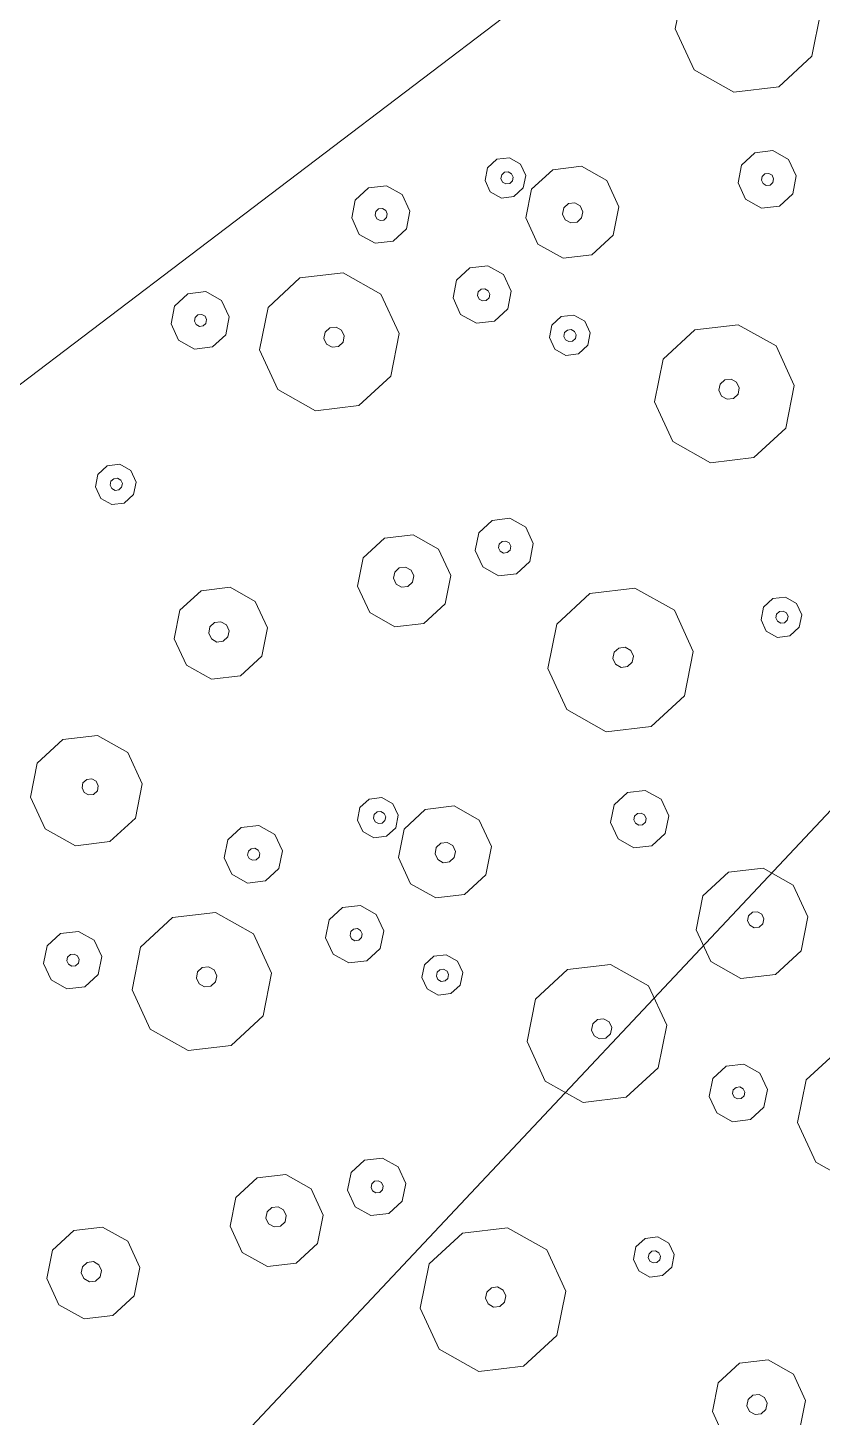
# Model space of a CAD drawing. Header units: metres. Extents: x -2858 to 512, y -1995 to 1252.
# Drawn here: x -549.546 to -547.377, y 362.312 to 366.104 of the extents above; entities that cross this region are included whole.
import ezdxf

# ---------------------------------------------------------------- set-up
doc = ezdxf.new("R2010")
doc.units = ezdxf.units.M
doc.layers.add('Calque commun', color=7, linetype='Continuous')

# ---------------------------------------------------------------- blocks, each defined once
blk = doc.blocks.new('pattern')
at = {"layer": 'Calque commun', "color": 54, "linetype": 'Continuous', "lineweight": 9}
for p, q in [((89.6425, 106.8643), (89.7106, 106.9045)), ((89.611, 106.7917), (89.6425, 106.8643)), ((89.6282, 106.7145), (89.611, 106.7917)), ((89.7114, 106.7759), (89.7183, 106.7918)), ((89.7183, 106.7918), (89.7332, 106.8006)), ((89.7332, 106.8006), (89.7505, 106.7989)), ((89.7505, 106.7989), (89.7634, 106.7875)), ((89.7152, 106.759), (89.7114, 106.7759)), ((89.7282, 106.7476), (89.7152, 106.759)), ((89.7603, 106.7547), (89.7454, 106.7459)), ((89.7672, 106.7706), (89.7603, 106.7547)), ((89.7634, 106.7875), (89.7672, 106.7706)), ((89.8659, 106.7675), (89.8344, 106.6949)), ((89.7454, 106.7459), (89.7282, 106.7476)), ((89.6875, 106.6622), (89.6282, 106.7145)), ((89.8344, 106.6949), (89.7663, 106.6547)), ((89.7663, 106.6547), (89.6875, 106.6622)), ((89.1133, 106.5673), (89.1391, 106.4515)), ((89.1391, 106.4515), (89.0919, 106.3426)), ((89.0919, 106.3426), (88.9897, 106.2823)), ((89.5853, 106.3318), (89.6151, 106.3494)), ((89.6151, 106.3494), (89.6495, 106.3461)), ((89.6495, 106.3461), (89.6755, 106.3232)), ((89.5715, 106.3), (89.5853, 106.3318)), ((89.579, 106.2663), (89.5715, 106.3)), ((89.6093, 106.2972), (89.6134, 106.3067)), ((89.6134, 106.3067), (89.6223, 106.312)), ((89.6223, 106.312), (89.6327, 106.311)), ((89.6327, 106.311), (89.6405, 106.3041)), ((89.6405, 106.3041), (89.6427, 106.294)), ((89.6755, 106.3232), (89.683, 106.2894)), ((88.9897, 106.2823), (88.8716, 106.2935)), ((89.605, 106.2434), (89.579, 106.2663)), ((89.6115, 106.2871), (89.6093, 106.2972)), ((89.6193, 106.2802), (89.6115, 106.2871)), ((89.6297, 106.2792), (89.6193, 106.2802)), ((89.6386, 106.2845), (89.6297, 106.2792)), ((89.6427, 106.294), (89.6386, 106.2845)), ((89.683, 106.2894), (89.6692, 106.2577)), ((89.0799, 106.2207), (89.1225, 106.2459)), ((89.1225, 106.2459), (89.1717, 106.2412)), ((89.1717, 106.2412), (89.2087, 106.2085)), ((89.6394, 106.2401), (89.605, 106.2434)), ((89.6692, 106.2577), (89.6394, 106.2401)), ((89.857, 106.1775), (89.9634, 106.2403)), ((89.9634, 106.2403), (90.0865, 106.2286)), ((90.0865, 106.2286), (90.1791, 106.1468)), ((89.0602, 106.1754), (89.0799, 106.2207)), ((89.1265, 106.1798), (89.1355, 106.1851)), ((89.1355, 106.1851), (89.1458, 106.1841)), ((89.1458, 106.1841), (89.1536, 106.1772)), ((89.2087, 106.2085), (89.2195, 106.1602)), ((89.071, 106.1271), (89.0602, 106.1754)), ((89.1224, 106.1702), (89.1265, 106.1798)), ((89.1247, 106.1601), (89.1224, 106.1702)), ((89.1325, 106.1532), (89.1247, 106.1601)), ((89.1428, 106.1523), (89.1325, 106.1532)), ((89.1517, 106.1575), (89.1428, 106.1523)), ((89.1559, 106.1671), (89.1517, 106.1575)), ((89.1536, 106.1772), (89.1559, 106.1671)), ((89.2195, 106.1602), (89.1998, 106.1148)), ((89.8078, 106.0641), (89.857, 106.1775)), ((90.1791, 106.1468), (90.206, 106.0261)), ((89.108, 106.0944), (89.071, 106.1271)), ((89.1998, 106.1148), (89.1573, 106.0897)), ((89.1573, 106.0897), (89.108, 106.0944)), ((89.9759, 106.0642), (89.9908, 106.073)), ((89.9908, 106.073), (90.008, 106.0714)), ((90.008, 106.0714), (90.021, 106.0599)), ((88.655, 105.9887), (88.7367, 106.037)), ((88.7367, 106.037), (88.8312, 106.028)), ((89.8347, 105.9434), (89.8078, 106.0641)), ((89.969, 106.0483), (89.9759, 106.0642)), ((89.9728, 106.0314), (89.969, 106.0483)), ((90.0248, 106.043), (90.0179, 106.0271)), ((90.021, 106.0599), (90.0248, 106.043)), ((88.8312, 106.028), (88.9024, 105.9652)), ((89.9857, 106.02), (89.9728, 106.0314)), ((90.003, 106.0183), (89.9857, 106.02)), ((90.0179, 106.0271), (90.003, 106.0183)), ((90.206, 106.0261), (90.1568, 105.9127)), ((88.6172, 105.9017), (88.655, 105.9887)), ((88.9024, 105.9652), (88.923, 105.8725)), ((89.1325, 105.8988), (89.2347, 105.9591)), ((89.2347, 105.9591), (89.3528, 105.9479)), ((89.3528, 105.9479), (89.4417, 105.8694)), ((89.9273, 105.8616), (89.8347, 105.9434)), ((88.6378, 105.809), (88.6172, 105.9017)), ((88.7334, 105.8903), (88.7389, 105.903)), ((88.7364, 105.8768), (88.7334, 105.8903)), ((88.7389, 105.903), (88.7508, 105.91)), ((88.7508, 105.91), (88.7646, 105.9087)), ((88.7646, 105.9087), (88.775, 105.8996)), ((88.778, 105.886), (88.7725, 105.8733)), ((88.775, 105.8996), (88.778, 105.886)), ((89.0853, 105.7899), (89.1325, 105.8988)), ((90.1568, 105.9127), (90.0504, 105.8499)), ((88.7468, 105.8676), (88.7364, 105.8768)), ((88.7606, 105.8663), (88.7468, 105.8676)), ((88.7725, 105.8733), (88.7606, 105.8663)), ((88.923, 105.8725), (88.8852, 105.7854)), ((89.4417, 105.8694), (89.4676, 105.7535)), ((90.0504, 105.8499), (89.9273, 105.8616)), ((88.709, 105.7462), (88.6378, 105.809)), ((88.8852, 105.7854), (88.8035, 105.7372)), ((89.1111, 105.6741), (89.0853, 105.7899)), ((89.2306, 105.7757), (89.2374, 105.7916)), ((89.2343, 105.7588), (89.2306, 105.7757)), ((89.2374, 105.7916), (89.2524, 105.8004)), ((89.2524, 105.8004), (89.2696, 105.7988)), ((89.2696, 105.7988), (89.2826, 105.7873)), ((89.2863, 105.7704), (89.2794, 105.7545)), ((89.2826, 105.7873), (89.2863, 105.7704)), ((88.8035, 105.7372), (88.709, 105.7462)), ((89.2473, 105.7474), (89.2343, 105.7588)), ((89.2645, 105.7458), (89.2473, 105.7474)), ((89.2794, 105.7545), (89.2645, 105.7458)), ((89.4676, 105.7535), (89.4203, 105.6447)), ((89.2, 105.5956), (89.1111, 105.6741)), ((89.9097, 105.6105), (89.9294, 105.6559)), ((89.9294, 105.6559), (89.9719, 105.681)), ((89.9719, 105.681), (90.0212, 105.6763)), ((90.0212, 105.6763), (90.0582, 105.6436)), ((89.4203, 105.6447), (89.3182, 105.5843)), ((89.976, 105.6149), (89.985, 105.6202)), ((89.985, 105.6202), (89.9953, 105.6192)), ((89.9953, 105.6192), (90.0031, 105.6124)), ((90.0582, 105.6436), (90.069, 105.5954)), ((89.3182, 105.5843), (89.2, 105.5956)), ((89.9204, 105.5623), (89.9097, 105.6105)), ((89.9719, 105.6054), (89.976, 105.6149)), ((89.9742, 105.5953), (89.9719, 105.6054)), ((89.9819, 105.5884), (89.9742, 105.5953)), ((89.9923, 105.5874), (89.9819, 105.5884)), ((90.0012, 105.5927), (89.9923, 105.5874)), ((90.0053, 105.6022), (90.0012, 105.5927)), ((90.0031, 105.6124), (90.0053, 105.6022)), ((90.069, 105.5954), (90.0493, 105.55)), ((90.1444, 105.5455), (90.2125, 105.5858)), ((90.2125, 105.5858), (90.2913, 105.5782)), ((90.2913, 105.5782), (90.3506, 105.5259)), ((88.7028, 105.5215), (88.7454, 105.5466)), ((88.7454, 105.5466), (88.7946, 105.5419)), ((88.7946, 105.5419), (88.8317, 105.5092)), ((89.9575, 105.5295), (89.9204, 105.5623)), ((90.0493, 105.55), (90.0067, 105.5249)), ((90.113, 105.473), (90.1444, 105.5455)), ((88.6832, 105.4761), (88.7028, 105.5215)), ((88.8317, 105.5092), (88.8424, 105.4609)), ((90.0067, 105.5249), (89.9575, 105.5295)), ((90.3506, 105.5259), (90.3678, 105.4487)), ((88.6939, 105.4278), (88.6832, 105.4761)), ((88.7454, 105.471), (88.7495, 105.4805)), ((88.7476, 105.4608), (88.7454, 105.471)), ((88.7495, 105.4805), (88.7584, 105.4858)), ((88.7584, 105.4858), (88.7688, 105.4848)), ((88.7688, 105.4848), (88.7766, 105.4779)), ((88.7788, 105.4678), (88.7747, 105.4582)), ((88.7766, 105.4779), (88.7788, 105.4678)), ((90.1301, 105.3957), (90.113, 105.473)), ((90.2059, 105.4556), (90.2128, 105.4715)), ((90.2128, 105.4715), (90.2277, 105.4803)), ((90.2277, 105.4803), (90.245, 105.4786)), ((90.245, 105.4786), (90.2579, 105.4672)), ((90.2579, 105.4672), (90.2617, 105.4503)), ((88.0383, 105.3949), (88.0521, 105.4266)), ((88.0521, 105.4266), (88.0819, 105.4442)), ((88.0819, 105.4442), (88.1163, 105.4409)), ((88.1163, 105.4409), (88.1423, 105.418)), ((88.731, 105.3951), (88.6939, 105.4278)), ((88.7554, 105.454), (88.7476, 105.4608)), ((88.7657, 105.453), (88.7554, 105.454)), ((88.7747, 105.4582), (88.7657, 105.453)), ((88.8424, 105.4609), (88.8228, 105.4155)), ((90.2097, 105.4387), (90.2059, 105.4556)), ((90.2227, 105.4272), (90.2097, 105.4387)), ((90.2399, 105.4256), (90.2227, 105.4272)), ((90.2548, 105.4344), (90.2399, 105.4256)), ((90.2617, 105.4503), (90.2548, 105.4344)), ((90.3678, 105.4487), (90.3363, 105.3761)), ((88.0458, 105.3611), (88.0383, 105.3949)), ((88.0761, 105.392), (88.0802, 105.4015)), ((88.0784, 105.3819), (88.0761, 105.392)), ((88.0802, 105.4015), (88.0892, 105.4068)), ((88.0892, 105.4068), (88.0995, 105.4058)), ((88.0995, 105.4058), (88.1073, 105.3989)), ((88.1095, 105.3888), (88.1054, 105.3793)), ((88.1073, 105.3989), (88.1095, 105.3888)), ((88.1423, 105.418), (88.1498, 105.3842)), ((88.7802, 105.3904), (88.731, 105.3951)), ((88.8228, 105.4155), (88.7802, 105.3904)), ((89.3834, 105.3561), (89.3971, 105.3879)), ((89.3971, 105.3879), (89.427, 105.4055)), ((89.427, 105.4055), (89.4614, 105.4022)), ((89.4614, 105.4022), (89.4874, 105.3793)), ((90.1895, 105.3434), (90.1301, 105.3957)), ((88.0718, 105.3382), (88.0458, 105.3611)), ((88.0861, 105.375), (88.0784, 105.3819)), ((88.0965, 105.374), (88.0861, 105.375)), ((88.1054, 105.3793), (88.0965, 105.374)), ((88.136, 105.3525), (88.1062, 105.3349)), ((88.1498, 105.3842), (88.136, 105.3525)), ((89.3909, 105.3223), (89.3834, 105.3561)), ((89.4228, 105.3534), (89.427, 105.3629)), ((89.4251, 105.3432), (89.4228, 105.3534)), ((89.427, 105.3629), (89.4359, 105.3682)), ((89.4359, 105.3682), (89.4462, 105.3672)), ((89.4462, 105.3672), (89.454, 105.3603)), ((89.4563, 105.3502), (89.4521, 105.3407)), ((89.454, 105.3603), (89.4563, 105.3502)), ((89.4874, 105.3793), (89.4949, 105.3455)), ((90.3363, 105.3761), (90.2682, 105.3359)), ((88.1062, 105.3349), (88.0718, 105.3382)), ((88.3238, 105.2723), (88.4302, 105.3351)), ((88.4302, 105.3351), (88.5533, 105.3234)), ((88.5533, 105.3234), (88.646, 105.2416)), ((89.4168, 105.2994), (89.3909, 105.3223)), ((89.4329, 105.3364), (89.4251, 105.3432)), ((89.4432, 105.3354), (89.4329, 105.3364)), ((89.4521, 105.3407), (89.4432, 105.3354)), ((89.4811, 105.3137), (89.4513, 105.2962)), ((89.4949, 105.3455), (89.4811, 105.3137)), ((90.2682, 105.3359), (90.1895, 105.3434)), ((89.4513, 105.2962), (89.4168, 105.2994)), ((90.585, 105.268), (90.6531, 105.3082)), ((90.6531, 105.3082), (90.7319, 105.3007)), ((90.7319, 105.3007), (90.7912, 105.2483)), ((88.2746, 105.1589), (88.3238, 105.2723)), ((88.646, 105.2416), (88.6728, 105.1209)), ((89.0884, 105.2168), (89.1565, 105.257)), ((89.1565, 105.257), (89.2353, 105.2495)), ((89.2353, 105.2495), (89.2946, 105.1972)), ((90.5535, 105.1954), (90.585, 105.268)), ((90.7912, 105.2483), (90.8084, 105.1711)), ((89.057, 105.1442), (89.0884, 105.2168)), ((90.6608, 105.1954), (90.6757, 105.2042)), ((90.6757, 105.2042), (90.693, 105.2026)), ((90.693, 105.2026), (90.7059, 105.1911)), ((88.4427, 105.159), (88.4576, 105.1678)), ((88.4576, 105.1678), (88.4749, 105.1662)), ((88.4749, 105.1662), (88.4878, 105.1547)), ((89.1641, 105.1524), (89.179, 105.1612)), ((89.179, 105.1612), (89.1962, 105.1596)), ((89.2946, 105.1972), (89.3118, 105.12)), ((89.4561, 105.1512), (89.4987, 105.1763)), ((89.4987, 105.1763), (89.5479, 105.1716)), ((89.5479, 105.1716), (89.585, 105.1389)), ((90.5707, 105.1182), (90.5535, 105.1954)), ((90.6539, 105.1795), (90.6608, 105.1954)), ((90.6577, 105.1626), (90.6539, 105.1795)), ((90.6707, 105.1512), (90.6577, 105.1626)), ((90.7097, 105.1742), (90.7028, 105.1583)), ((90.7059, 105.1911), (90.7097, 105.1742)), ((90.8084, 105.1711), (90.7769, 105.0985)), ((88.3015, 105.0382), (88.2746, 105.1589)), ((88.4358, 105.1431), (88.4427, 105.159)), ((88.4396, 105.1262), (88.4358, 105.1431)), ((88.4526, 105.1148), (88.4396, 105.1262)), ((88.4916, 105.1378), (88.4847, 105.1219)), ((88.4878, 105.1547), (88.4916, 105.1378)), ((89.0742, 105.067), (89.057, 105.1442)), ((89.1572, 105.1366), (89.1641, 105.1524)), ((89.1609, 105.1197), (89.1572, 105.1366)), ((89.1962, 105.1596), (89.2092, 105.1481)), ((89.2129, 105.1313), (89.206, 105.1154)), ((89.2092, 105.1481), (89.2129, 105.1313)), ((89.4365, 105.1058), (89.4561, 105.1512)), ((89.585, 105.1389), (89.5958, 105.0907)), ((90.6879, 105.1496), (90.6707, 105.1512)), ((90.7028, 105.1583), (90.6879, 105.1496)), ((88.4698, 105.1131), (88.4526, 105.1148)), ((88.4847, 105.1219), (88.4698, 105.1131)), ((88.6728, 105.1209), (88.6236, 105.0075)), ((89.1739, 105.1082), (89.1609, 105.1197)), ((89.1911, 105.1066), (89.1739, 105.1082)), ((89.206, 105.1154), (89.1911, 105.1066)), ((89.3118, 105.12), (89.2803, 105.0474)), ((89.4472, 105.0576), (89.4365, 105.1058)), ((89.4974, 105.1036), (89.5015, 105.1132)), ((89.4996, 105.0935), (89.4974, 105.1036)), ((89.5074, 105.0866), (89.4996, 105.0935)), ((89.5015, 105.1132), (89.5105, 105.1184)), ((89.5178, 105.0856), (89.5074, 105.0866)), ((89.5105, 105.1184), (89.5208, 105.1174)), ((89.5267, 105.0909), (89.5178, 105.0856)), ((89.5208, 105.1174), (89.5286, 105.1106)), ((89.5308, 105.1004), (89.5267, 105.0909)), ((89.5286, 105.1106), (89.5308, 105.1004)), ((89.5958, 105.0907), (89.5761, 105.0453)), ((90.63, 105.0658), (90.5707, 105.1182)), ((90.7769, 105.0985), (90.7088, 105.0583)), ((87.5993, 104.9936), (87.7015, 105.0539)), ((87.7015, 105.0539), (87.8196, 105.0427)), ((89.1335, 105.0147), (89.0742, 105.067)), ((89.2803, 105.0474), (89.2122, 105.0072)), ((89.4843, 105.0248), (89.4472, 105.0576)), ((89.7465, 105.0004), (89.8487, 105.0607)), ((89.8487, 105.0607), (89.9668, 105.0495)), ((89.9668, 105.0495), (90.0558, 104.9709)), ((90.7088, 105.0583), (90.63, 105.0658)), ((87.8196, 105.0427), (87.9086, 104.9642)), ((88.3942, 104.9564), (88.3015, 105.0382)), ((89.2122, 105.0072), (89.1335, 105.0147)), ((89.5335, 105.0202), (89.4843, 105.0248)), ((89.5761, 105.0453), (89.5335, 105.0202)), ((87.5521, 104.8848), (87.5993, 104.9936)), ((88.6236, 105.0075), (88.5172, 104.9447)), ((89.1948, 104.9704), (89.2246, 104.9879)), ((89.2246, 104.9879), (89.259, 104.9847)), ((89.259, 104.9847), (89.285, 104.9618)), ((89.6993, 104.8915), (89.7465, 105.0004)), ((90.0558, 104.9709), (90.0816, 104.8551)), ((87.9086, 104.9642), (87.9344, 104.8483)), ((88.5172, 104.9447), (88.3942, 104.9564)), ((89.181, 104.9386), (89.1948, 104.9704)), ((89.1885, 104.9048), (89.181, 104.9386)), ((89.2166, 104.9382), (89.2208, 104.9478)), ((89.2189, 104.9281), (89.2166, 104.9382)), ((89.2208, 104.9478), (89.2297, 104.953)), ((89.2297, 104.953), (89.24, 104.952)), ((89.24, 104.952), (89.2478, 104.9452)), ((89.2501, 104.935), (89.2459, 104.9255)), ((89.2478, 104.9452), (89.2501, 104.935)), ((89.285, 104.9618), (89.2925, 104.928)), ((87.7043, 104.8864), (87.7192, 104.8952)), ((87.7192, 104.8952), (87.7364, 104.8936)), ((89.2145, 104.8819), (89.1885, 104.9048)), ((89.2267, 104.9212), (89.2189, 104.9281)), ((89.237, 104.9202), (89.2267, 104.9212)), ((89.2459, 104.9255), (89.237, 104.9202)), ((89.2787, 104.8962), (89.2489, 104.8786)), ((89.2925, 104.928), (89.2787, 104.8962)), ((89.8515, 104.8932), (89.8664, 104.902)), ((89.8664, 104.902), (89.8836, 104.9004)), ((89.8836, 104.9004), (89.8966, 104.8889)), ((87.5779, 104.7689), (87.5521, 104.8848)), ((87.6974, 104.8705), (87.7043, 104.8864)), ((87.7012, 104.8536), (87.6974, 104.8705)), ((87.7364, 104.8936), (87.7494, 104.8821)), ((87.7531, 104.8652), (87.7463, 104.8493)), ((87.7494, 104.8821), (87.7531, 104.8652)), ((89.2489, 104.8786), (89.2145, 104.8819)), ((89.7251, 104.7757), (89.6993, 104.8915)), ((89.8446, 104.8773), (89.8515, 104.8932)), ((89.8484, 104.8604), (89.8446, 104.8773)), ((89.8613, 104.849), (89.8484, 104.8604)), ((89.9004, 104.872), (89.8935, 104.8561)), ((89.8966, 104.8889), (89.9004, 104.872)), ((87.7141, 104.8422), (87.7012, 104.8536)), ((87.7314, 104.8406), (87.7141, 104.8422)), ((87.7463, 104.8493), (87.7314, 104.8406)), ((87.9344, 104.8483), (87.8872, 104.7395)), ((89.4781, 104.7994), (89.5206, 104.8245)), ((89.5206, 104.8245), (89.5699, 104.8198)), ((89.5699, 104.8198), (89.6069, 104.7871)), ((89.8786, 104.8473), (89.8613, 104.849)), ((89.8935, 104.8561), (89.8786, 104.8473)), ((90.0816, 104.8551), (90.0344, 104.7462)), ((89.4584, 104.754), (89.4781, 104.7994)), ((89.6069, 104.7871), (89.6177, 104.7388)), ((87.6669, 104.6904), (87.5779, 104.7689)), ((88.3765, 104.7053), (88.3962, 104.7507)), ((88.3962, 104.7507), (88.4388, 104.7758)), ((88.4388, 104.7758), (88.488, 104.7711)), ((88.488, 104.7711), (88.525, 104.7384)), ((89.4692, 104.7057), (89.4584, 104.754)), ((89.5206, 104.7489), (89.5247, 104.7584)), ((89.5229, 104.7387), (89.5206, 104.7489)), ((89.5247, 104.7584), (89.5337, 104.7637)), ((89.5337, 104.7637), (89.544, 104.7627)), ((89.544, 104.7627), (89.5518, 104.7558)), ((89.554, 104.7457), (89.5499, 104.7362)), ((89.5518, 104.7558), (89.554, 104.7457)), ((89.8141, 104.6972), (89.7251, 104.7757)), ((90.0344, 104.7462), (89.9322, 104.6859)), ((87.8872, 104.7395), (87.785, 104.6791)), ((88.3873, 104.6571), (88.3765, 104.7053)), ((88.4387, 104.7002), (88.4428, 104.7097)), ((88.4428, 104.7097), (88.4518, 104.715)), ((88.4518, 104.715), (88.4621, 104.714)), ((88.4621, 104.714), (88.4699, 104.7072)), ((88.4699, 104.7072), (88.4722, 104.697)), ((88.525, 104.7384), (88.5358, 104.6902)), ((89.5062, 104.673), (89.4692, 104.7057)), ((89.5306, 104.7319), (89.5229, 104.7387)), ((89.541, 104.7309), (89.5306, 104.7319)), ((89.5499, 104.7362), (89.541, 104.7309)), ((89.6177, 104.7388), (89.598, 104.6934)), ((87.785, 104.6791), (87.6669, 104.6904)), ((88.441, 104.6901), (88.4387, 104.7002)), ((88.4488, 104.6832), (88.441, 104.6901)), ((88.4591, 104.6822), (88.4488, 104.6832)), ((88.468, 104.6875), (88.4591, 104.6822)), ((88.4722, 104.697), (88.468, 104.6875)), ((88.5358, 104.6902), (88.5161, 104.6448)), ((88.6112, 104.6403), (88.6794, 104.6806)), ((88.6794, 104.6806), (88.7581, 104.673)), ((88.7581, 104.673), (88.8174, 104.6207)), ((89.5554, 104.6683), (89.5062, 104.673)), ((89.598, 104.6934), (89.5554, 104.6683)), ((89.9322, 104.6859), (89.8141, 104.6972)), ((87.1697, 104.6163), (87.2122, 104.6414)), ((87.2122, 104.6414), (87.2615, 104.6367)), ((87.2615, 104.6367), (87.2985, 104.604)), ((88.4243, 104.6244), (88.3873, 104.6571)), ((88.5161, 104.6448), (88.4736, 104.6197)), ((88.5798, 104.5678), (88.6112, 104.6403)), ((90.0224, 104.6244), (90.065, 104.6495)), ((90.065, 104.6495), (90.1142, 104.6448)), ((90.1142, 104.6448), (90.1512, 104.6121)), ((87.15, 104.5709), (87.1697, 104.6163)), ((87.2985, 104.604), (87.3093, 104.5557)), ((88.4736, 104.6197), (88.4243, 104.6244)), ((88.8174, 104.6207), (88.8346, 104.5435)), ((90.0027, 104.579), (90.0224, 104.6244)), ((90.1512, 104.6121), (90.162, 104.5638)), ((87.1607, 104.5226), (87.15, 104.5709)), ((87.2122, 104.5658), (87.2163, 104.5753)), ((87.2144, 104.5556), (87.2122, 104.5658)), ((87.2222, 104.5488), (87.2144, 104.5556)), ((87.2163, 104.5753), (87.2253, 104.5806)), ((87.2253, 104.5806), (87.2356, 104.5796)), ((87.2356, 104.5796), (87.2434, 104.5727)), ((87.2456, 104.5626), (87.2415, 104.5531)), ((87.2434, 104.5727), (87.2456, 104.5626)), ((87.3093, 104.5557), (87.2896, 104.5104)), ((88.597, 104.4905), (88.5798, 104.5678)), ((88.6728, 104.5504), (88.6796, 104.5663)), ((88.6796, 104.5663), (88.6945, 104.5751)), ((88.6945, 104.5751), (88.7118, 104.5734)), ((88.7118, 104.5734), (88.7248, 104.562)), ((88.7248, 104.562), (88.7285, 104.5451)), ((90.0135, 104.5308), (90.0027, 104.579)), ((90.0649, 104.5739), (90.069, 104.5834)), ((90.0672, 104.5638), (90.0649, 104.5739)), ((90.075, 104.5569), (90.0672, 104.5638)), ((90.069, 104.5834), (90.078, 104.5887)), ((90.0853, 104.5559), (90.075, 104.5569)), ((90.078, 104.5887), (90.0883, 104.5877)), ((90.0942, 104.5612), (90.0853, 104.5559)), ((90.0883, 104.5877), (90.0961, 104.5808)), ((90.0984, 104.5707), (90.0942, 104.5612)), ((90.0961, 104.5808), (90.0984, 104.5707)), ((90.162, 104.5638), (90.1423, 104.5185)), ((87.1978, 104.4899), (87.1607, 104.5226)), ((87.2326, 104.5478), (87.2222, 104.5488)), ((87.2415, 104.5531), (87.2326, 104.5478)), ((88.6765, 104.5335), (88.6728, 104.5504)), ((88.6895, 104.522), (88.6765, 104.5335)), ((88.7067, 104.5204), (88.6895, 104.522)), ((88.7216, 104.5292), (88.7067, 104.5204)), ((88.7285, 104.5451), (88.7216, 104.5292)), ((88.8346, 104.5435), (88.8031, 104.4709)), ((90.0505, 104.498), (90.0135, 104.5308)), ((90.1423, 104.5185), (90.0998, 104.4933)), ((87.247, 104.4852), (87.1978, 104.4899)), ((87.2896, 104.5104), (87.247, 104.4852)), ((87.8502, 104.4509), (87.864, 104.4827)), ((87.864, 104.4827), (87.8938, 104.5003)), ((87.8938, 104.5003), (87.9282, 104.497)), ((87.9282, 104.497), (87.9542, 104.4741)), ((88.6563, 104.4382), (88.597, 104.4905)), ((90.0998, 104.4933), (90.0505, 104.498)), ((87.8577, 104.4171), (87.8502, 104.4509)), ((87.8896, 104.4482), (87.8938, 104.4577)), ((87.8919, 104.438), (87.8896, 104.4482)), ((87.8938, 104.4577), (87.9027, 104.463)), ((87.9027, 104.463), (87.9131, 104.462)), ((87.9131, 104.462), (87.9208, 104.4551)), ((87.9231, 104.445), (87.919, 104.4355)), ((87.9208, 104.4551), (87.9231, 104.445)), ((87.9617, 104.4403), (87.9479, 104.4085)), ((87.9542, 104.4741), (87.9617, 104.4403)), ((88.8031, 104.4709), (88.735, 104.4307)), ((89.5975, 104.3924), (89.6792, 104.4407)), ((89.6792, 104.4407), (89.7737, 104.4316)), ((86.7906, 104.3671), (86.8971, 104.4299)), ((86.8971, 104.4299), (87.0201, 104.4182)), ((87.0201, 104.4182), (87.1128, 104.3364)), ((87.8837, 104.3942), (87.8577, 104.4171)), ((87.8997, 104.4312), (87.8919, 104.438)), ((87.91, 104.4302), (87.8997, 104.4312)), ((87.919, 104.4355), (87.91, 104.4302)), ((87.9479, 104.4085), (87.9181, 104.391)), ((88.735, 104.4307), (88.6563, 104.4382)), ((89.0518, 104.3628), (89.1199, 104.403)), ((89.1199, 104.403), (89.1987, 104.3955)), ((89.7737, 104.4316), (89.8449, 104.3688)), ((87.9181, 104.391), (87.8837, 104.3942)), ((89.1987, 104.3955), (89.258, 104.3431)), ((89.5597, 104.3053), (89.5975, 104.3924)), ((89.8449, 104.3688), (89.8655, 104.2762)), ((87.1128, 104.3364), (87.1396, 104.2157)), ((87.5553, 104.3116), (87.6234, 104.3519)), ((87.6234, 104.3519), (87.7021, 104.3443)), ((87.7021, 104.3443), (87.7614, 104.292)), ((89.0204, 104.2902), (89.0518, 104.3628)), ((89.258, 104.3431), (89.2752, 104.2659)), ((87.5238, 104.2391), (87.5553, 104.3116)), ((87.7614, 104.292), (87.7786, 104.2148)), ((89.0376, 104.213), (89.0204, 104.2902)), ((89.1208, 104.2743), (89.1277, 104.2902)), ((89.1277, 104.2902), (89.1426, 104.299)), ((89.1426, 104.299), (89.1598, 104.2974)), ((89.1598, 104.2974), (89.1728, 104.2859)), ((89.5803, 104.2126), (89.5597, 104.3053)), ((89.6759, 104.2939), (89.6814, 104.3066)), ((89.6789, 104.2804), (89.6759, 104.2939)), ((89.6814, 104.3066), (89.6933, 104.3137)), ((89.6933, 104.3137), (89.7071, 104.3124)), ((89.7071, 104.3124), (89.7175, 104.3032)), ((89.7205, 104.2897), (89.715, 104.277)), ((89.7175, 104.3032), (89.7205, 104.2897)), ((87.6309, 104.2472), (87.6458, 104.256)), ((87.6458, 104.256), (87.663, 104.2544)), ((87.663, 104.2544), (87.676, 104.243)), ((87.923, 104.246), (87.9655, 104.2711)), ((87.9655, 104.2711), (88.0148, 104.2664)), ((88.0148, 104.2664), (88.0518, 104.2337)), ((89.1245, 104.2574), (89.1208, 104.2743)), ((89.1375, 104.246), (89.1245, 104.2574)), ((89.1696, 104.2532), (89.1547, 104.2444)), ((89.1765, 104.269), (89.1696, 104.2532)), ((89.1728, 104.2859), (89.1765, 104.269)), ((89.2752, 104.2659), (89.2437, 104.1933)), ((89.6893, 104.2713), (89.6789, 104.2804)), ((89.7031, 104.2699), (89.6893, 104.2713)), ((89.715, 104.277), (89.7031, 104.2699)), ((89.8655, 104.2762), (89.8277, 104.1891)), ((87.1396, 104.2157), (87.0905, 104.1023)), ((87.541, 104.1618), (87.5238, 104.2391)), ((87.624, 104.2314), (87.6309, 104.2472)), ((87.6278, 104.2145), (87.624, 104.2314)), ((87.6407, 104.203), (87.6278, 104.2145)), ((87.6798, 104.2261), (87.6729, 104.2102)), ((87.676, 104.243), (87.6798, 104.2261)), ((87.7786, 104.2148), (87.7472, 104.1422)), ((87.9033, 104.2006), (87.923, 104.246)), ((87.9683, 104.208), (87.9773, 104.2132)), ((87.9773, 104.2132), (87.9876, 104.2123)), ((87.9876, 104.2123), (87.9954, 104.2054)), ((88.0518, 104.2337), (88.0626, 104.1855)), ((89.0969, 104.1606), (89.0376, 104.213)), ((89.1547, 104.2444), (89.1375, 104.246)), ((89.6515, 104.1498), (89.5803, 104.2126)), ((87.658, 104.2014), (87.6407, 104.203)), ((87.6729, 104.2102), (87.658, 104.2014)), ((87.9141, 104.1524), (87.9033, 104.2006)), ((87.9642, 104.1984), (87.9683, 104.208)), ((87.9665, 104.1883), (87.9642, 104.1984)), ((87.9742, 104.1814), (87.9665, 104.1883)), ((87.9846, 104.1804), (87.9742, 104.1814)), ((87.9935, 104.1857), (87.9846, 104.1804)), ((87.9977, 104.1953), (87.9935, 104.1857)), ((87.9954, 104.2054), (87.9977, 104.1953)), ((88.0626, 104.1855), (88.0429, 104.1401)), ((89.2437, 104.1933), (89.1756, 104.1531)), ((89.8277, 104.1891), (89.746, 104.1408)), ((87.6003, 104.1095), (87.541, 104.1618)), ((87.7472, 104.1422), (87.679, 104.102)), ((87.9511, 104.1197), (87.9141, 104.1524)), ((88.0429, 104.1401), (88.0003, 104.115)), ((88.2134, 104.0952), (88.3155, 104.1555)), ((88.3155, 104.1555), (88.4337, 104.1443)), ((88.4337, 104.1443), (88.5226, 104.0657)), ((89.1756, 104.1531), (89.0969, 104.1606)), ((89.746, 104.1408), (89.6515, 104.1498)), ((87.0905, 104.1023), (86.984, 104.0395)), ((87.679, 104.102), (87.6003, 104.1095)), ((88.0003, 104.115), (87.9511, 104.1197)), ((87.6478, 104.0334), (87.6616, 104.0652)), ((87.6616, 104.0652), (87.6914, 104.0827)), ((87.6914, 104.0827), (87.7258, 104.0795)), ((87.7258, 104.0795), (87.7518, 104.0566)), ((88.1662, 103.9863), (88.2134, 104.0952)), ((88.5226, 104.0657), (88.5484, 103.9499)), ((87.6553, 103.9996), (87.6478, 104.0334)), ((87.6835, 104.033), (87.6876, 104.0426)), ((87.6857, 104.0229), (87.6835, 104.033)), ((87.6935, 104.016), (87.6857, 104.0229)), ((87.6876, 104.0426), (87.6965, 104.0478)), ((87.6965, 104.0478), (87.7069, 104.0469)), ((87.7069, 104.0469), (87.7146, 104.04)), ((87.7169, 104.0298), (87.7128, 104.0203)), ((87.7146, 104.04), (87.7169, 104.0298)), ((87.7593, 104.0228), (87.7455, 103.991)), ((87.7518, 104.0566), (87.7593, 104.0228)), ((87.6813, 103.9767), (87.6553, 103.9996)), ((87.7038, 104.015), (87.6935, 104.016)), ((87.7128, 104.0203), (87.7038, 104.015)), ((87.7455, 103.991), (87.7157, 103.9734)), ((88.1919, 103.8705), (88.1662, 103.9863)), ((88.3114, 103.9721), (88.3183, 103.988)), ((88.3183, 103.988), (88.3332, 103.9968)), ((88.3332, 103.9968), (88.3504, 103.9952)), ((88.3504, 103.9952), (88.3634, 103.9837)), ((87.7157, 103.9734), (87.6813, 103.9767)), ((88.3152, 103.9552), (88.3114, 103.9721)), ((88.3282, 103.9438), (88.3152, 103.9552)), ((88.3603, 103.9509), (88.3454, 103.9421)), ((88.3672, 103.9668), (88.3603, 103.9509)), ((88.3634, 103.9837), (88.3672, 103.9668)), ((88.5484, 103.9499), (88.5012, 103.841)), ((87.9449, 103.8942), (87.9875, 103.9193)), ((87.9875, 103.9193), (88.0367, 103.9146)), ((88.0367, 103.9146), (88.0738, 103.8819)), ((88.3454, 103.9421), (88.3282, 103.9438)), ((87.9252, 103.8488), (87.9449, 103.8942)), ((88.0738, 103.8819), (88.0845, 103.8336)), ((87.936, 103.8005), (87.9252, 103.8488)), ((87.9874, 103.8437), (87.9916, 103.8532)), ((87.9897, 103.8335), (87.9874, 103.8437)), ((87.9975, 103.8267), (87.9897, 103.8335)), ((87.9916, 103.8532), (88.0005, 103.8585)), ((88.0005, 103.8585), (88.0108, 103.8575)), ((88.0108, 103.8575), (88.0186, 103.8506)), ((88.0209, 103.8405), (88.0167, 103.831)), ((88.0186, 103.8506), (88.0209, 103.8405)), ((88.0845, 103.8336), (88.0648, 103.7883)), ((88.2809, 103.792), (88.1919, 103.8705)), ((88.5012, 103.841), (88.399, 103.7807)), ((88.9946, 103.8302), (89.0244, 103.8478)), ((89.0244, 103.8478), (89.0588, 103.8446)), ((89.0588, 103.8446), (89.0848, 103.8217)), ((87.973, 103.7678), (87.936, 103.8005)), ((88.0078, 103.8257), (87.9975, 103.8267)), ((88.0167, 103.831), (88.0078, 103.8257)), ((88.9808, 103.7985), (88.9946, 103.8302)), ((88.9883, 103.7647), (88.9808, 103.7985)), ((89.0186, 103.7956), (89.0227, 103.8052)), ((89.0209, 103.7855), (89.0186, 103.7956)), ((89.0227, 103.8052), (89.0317, 103.8104)), ((89.0317, 103.8104), (89.042, 103.8095)), ((89.042, 103.8095), (89.0498, 103.8026)), ((89.0498, 103.8026), (89.052, 103.7925)), ((89.0848, 103.8217), (89.0923, 103.7879)), ((88.0223, 103.7631), (87.973, 103.7678)), ((88.0648, 103.7883), (88.0223, 103.7631)), ((88.399, 103.7807), (88.2809, 103.792)), ((89.0143, 103.7418), (88.9883, 103.7647)), ((89.0286, 103.7786), (89.0209, 103.7855)), ((89.039, 103.7777), (89.0286, 103.7786)), ((89.0479, 103.7829), (89.039, 103.7777)), ((89.052, 103.7925), (89.0479, 103.7829)), ((89.0923, 103.7879), (89.0785, 103.7561)), ((88.4695, 103.6738), (88.4892, 103.7192)), ((88.4892, 103.7192), (88.5318, 103.7443)), ((88.5318, 103.7443), (88.581, 103.7396)), ((88.581, 103.7396), (88.6181, 103.7069)), ((89.0487, 103.7385), (89.0143, 103.7418)), ((89.0785, 103.7561), (89.0487, 103.7385)), ((88.5359, 103.6782), (88.5448, 103.6835)), ((88.5448, 103.6835), (88.5551, 103.6825)), ((88.5551, 103.6825), (88.5629, 103.6756)), ((88.6181, 103.7069), (88.6288, 103.6586)), ((88.4803, 103.6256), (88.4695, 103.6738)), ((88.5317, 103.6687), (88.5359, 103.6782)), ((88.534, 103.6586), (88.5317, 103.6687)), ((88.5418, 103.6517), (88.534, 103.6586)), ((88.5521, 103.6507), (88.5418, 103.6517)), ((88.5611, 103.656), (88.5521, 103.6507)), ((88.5652, 103.6655), (88.5611, 103.656)), ((88.5629, 103.6756), (88.5652, 103.6655)), ((88.6288, 103.6586), (88.6092, 103.6133)), ((88.5174, 103.5928), (88.4803, 103.6256)), ((88.6092, 103.6133), (88.5666, 103.5881)), ((88.5666, 103.5881), (88.5174, 103.5928))]:
    blk.add_line(p, q, dxfattribs=at)
at = {"layer": 'Calque commun', "color": 7, "linetype": 'Continuous', "lineweight": 9}
mesh = blk.add_polyface(dxfattribs=at)
corners = [(70.8497, 113.5412), (53.8349, 19.1692), (74.7282, 106.3237), (76.0435, 113.5984), (74.769, 106.1763), (58.8077, 18.2701), (114.1703, 105.207), (114.1703, 98.5387)]
mesh.append_faces([[corners[k] for k in face] for face in [(3, 4, 6)]], dxfattribs={"vtx0": -1, "vtx1": -1, "color": 7})
mesh.append_faces([[corners[k] for k in face] for face in [(3, 2, 4)]], dxfattribs={"vtx0": -1, "vtx2": -1, "color": 7})
mesh.append_faces([[corners[k] for k in face] for face in [(5, 2, 1)]], dxfattribs={"vtx1": -1, "color": 7})
mesh.append_faces([[corners[k] for k in face] for face in [(0, 1, 2), (3, 0, 2)]], dxfattribs={"vtx1": -1, "vtx2": -1, "color": 7})
mesh.append_faces([[corners[k] for k in face] for face in [(4, 7, 6)]], dxfattribs={"vtx2": -1, "color": 7})

msp = doc.modelspace()

# ---------------------------------------------------------------- block references
at = {"layer": 'Calque commun', "color": 0, "linetype": 'ByBlock', "lineweight": -2, "rotation": 228.1617603435354}
msp.add_blockref('pattern', (-567.2453, 500.4263), dxfattribs=at)

doc.saveas('drawing.dxf')
